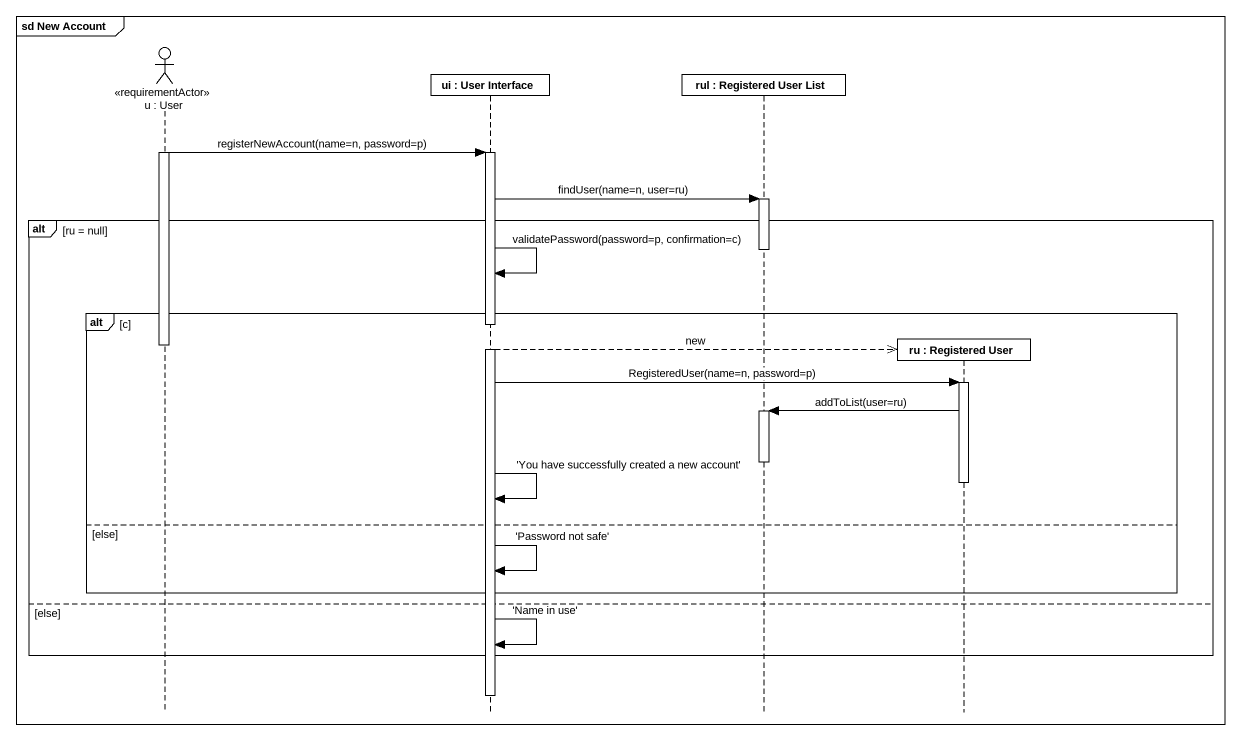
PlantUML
@startuml
mainframe sd New Account
hide footbox
actor "u : User" as u <<requirementActor>>
participant "ui : User Interface" as ui
participant "rul : Registered User List" as rul
participant "ru : Registered User" as ru

activate u
u -> ui : registerNewAccount(name=n, password=p)
activate ui
ui -> rul : findUser(name=n, user=ru)
activate rul
alt ru = null
  deactivate rul
  ui -> ui : validatePassword(password=p, confirmation=c)
  alt c
    deactivate u
    ui -->> ru ** : new
    ui -> ru : RegisteredUser(name=n, password=p)
    activate ru
    ru -> rul : addToList(user=ru)
    activate rul
    deactivate rul
    deactivate ru
    ui -> ui : 'You have successfully created a new account'
  else else
    ui -> ui : 'Password not safe'
  end
else else
  ui -> ui : 'Name in use'
end
deactivate ui
@enduml
